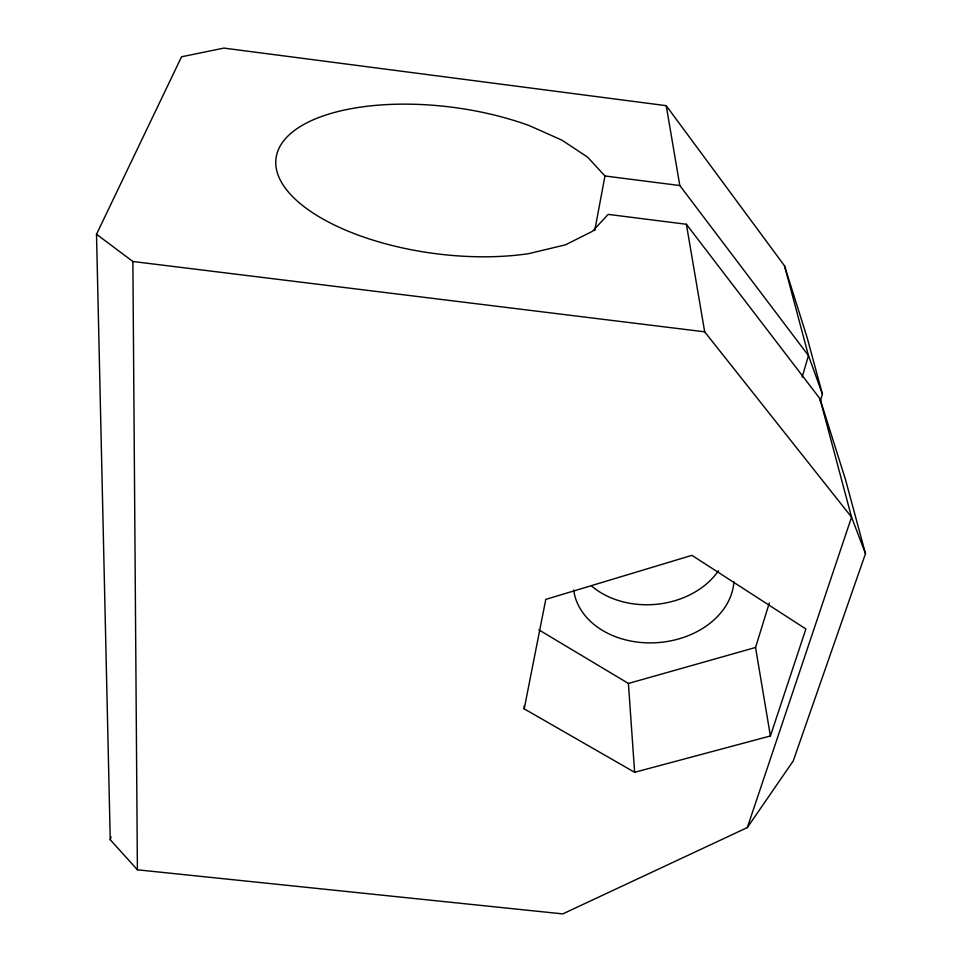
<?xml version="1.0" encoding="UTF-8"?>
<svg xmlns="http://www.w3.org/2000/svg" width="962" height="962" viewBox="0 0 962 962"><rect width="100%" height="100%" fill="white"/><g stroke="black" fill="none" stroke-linecap="round" stroke-linejoin="round"><path stroke-width="1.44" d="M524.206 708.862L545.779 599.398L691.943 555.339L805.891 628.98L770.406 735.978L634.631 772.294L524.206 708.862L524.23 705.892M594.732 230.579L604.954 175.986L587.638 157.167L561.844 140.103L529.389 125.661A169.456 73.665 7.5 0 0 315.584 118.795A169.456 73.665 7.5 0 0 315.139 214.358A169.456 73.665 7.5 0 0 528.787 253.631L565.524 244.805L592.484 231.301L608.176 214.382L686.387 224.266L819.961 398.713L845.442 479.413L865.487 553.643L793.229 760.966L747.33 827.573L562.77 913.9L137.398 869.804L110.245 839.742L96.513 234.271L181.553 56.782L223.893 48.1L666.221 105.676L784.523 265.825L807.106 337.482L822.414 394.155L820.249 401.298M110.245 839.742L111.051 836.856M802.152 377.176L808.465 355.591L784.523 265.825M770.406 735.978L755.543 647.486L769.275 603.042M747.33 827.573L851.55 517.147L819.961 398.713M538.84 629.845L628.414 683.453L755.543 647.486M96.513 234.271L132.876 261.496L704.677 331.83L851.55 517.147L865.487 553.643M604.954 175.986L679.809 185.534L808.465 355.591L822.414 394.155M666.221 105.676L679.809 185.534M686.387 224.266L704.677 331.83M628.414 683.453L634.631 772.294M132.876 261.496L137.398 869.804M733.922 581.794A80.495 61.616 -4.6 0 1 655.579 642.748A80.495 61.616 -4.6 0 1 573.677 590.019M718.518 570.658A78.09 60.871 -4.9 0 1 591.726 586.147"/></g></svg>
